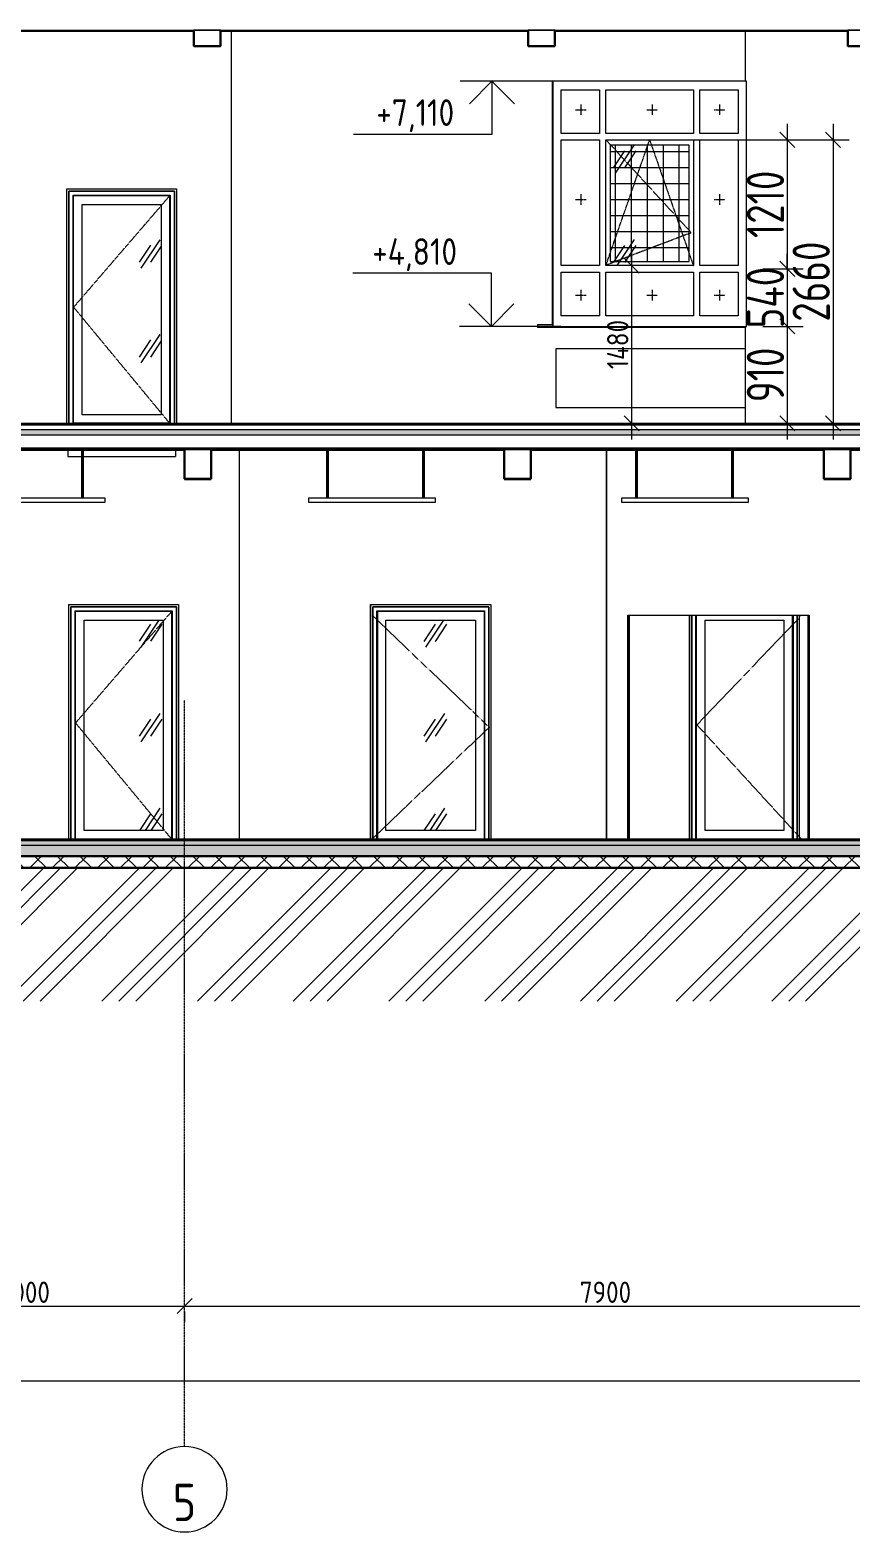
# Model space of a CAD drawing. Header units: millimetres. Extents: x -3929 to 624051, y 52832 to 514950.
# Drawn here: x 565548 to 573252, y 106248 to 120336 of the extents above; entities that cross this region are included whole.
import ezdxf

# ---------------------------------------------------------------- set-up
doc = ezdxf.new("R2010")
doc.units = ezdxf.units.MM
for name, pattern in [('ADSK_Линия сетки', [25, 20, -2.5, 0, -2.5]), ('ADSK_Штриховая_ш2 п1_5', [4.5, 3, -1.5]), ('ADSK_Штриховая_ш3 п1_5', [4.5, 3, -1.5])]:
    doc.linetypes.add(name, pattern=pattern)
for name, color, linetype, lineweight in [('Аннотация', 7, 'Continuous', 18), ('Двери', 7, 'Continuous', 9), ('Каркас', 7, 'Continuous', 18), ('Окна', 7, 'Continuous', 9), ('Оси', 253, 'Continuous', 9), ('Отметки', 7, 'Continuous', 9), ('Перекрытие', 7, 'Continuous', 18), ('Потолки', 7, 'Continuous', 9), ('Размеры', 7, 'Continuous', 9), ('Стены внутренние', 7, 'Continuous', 18), ('Стены наружные', 7, 'Continuous', 18), ('Узлы', 7, 'Continuous', 18), ('ШТРИХОВКА', 252, 'Continuous', 15)]:
    doc.layers.add(name, color=color, linetype=linetype, lineweight=lineweight)
doc.layers.add('Линии', color=7, linetype='Continuous', lineweight=9, true_color=0x00a600)
doc.styles.add('GOST Common', font='GOST_Common.ttf', dxfattribs={"width": 0.9, "height": 350})
doc.styles.add('GOST Common_1', font='GOST_Common.ttf', dxfattribs={"width": 0.9, "height": 250})
doc.styles.add('GOST Common_3', font='GOST_Common.ttf', dxfattribs={"width": 0.8, "height": 350})
doc.styles.add('GOST Common_4', font='GOST_Common.ttf', dxfattribs={"width": 0.9, "height": 200})
doc.dimstyles.new('ADSK_Основной_2_5_мм_округление_до_1', dxfattribs={"dimscale": 304.8, "dimtxt": 251.428749, "dimasz": 0.463911, "dimexe": 0.492126, "dimexo": 0.492126, "dimgap": 0.098425, "dimtad": 1, "dimdec": 0, "dimdsep": 46, "dimtxsty": 'GOST Common_3', "dimblk1": 'OBLIQUE', "dimblk2": 'OBLIQUE', "dimsah": 1, "dimcen": 0.09, "dimdle": 0.492126, "dimazin": 2, "dimtfac": 1, "dimtdec": 4, "dimtix": 1, "dimtmove": 0, "dimatfit": 3, "dimfxl": 1, "dimtvp": 1, "dimtolj": 1, "dimtzin": 0, "dimlwd": 20, "dimlwe": 20, "dimarcsym": 2})
doc.dimstyles.new('ADSK_Основной_2_мм_1', dxfattribs={"dimscale": 304.8, "dimtxt": 201.142999, "dimasz": 0.463911, "dimexe": 0.492126, "dimexo": 0.492126, "dimgap": 0.098425, "dimtad": 1, "dimrnd": 0.01, "dimdsep": 46, "dimtxsty": 'GOST Common_4', "dimblk1": 'OBLIQUE', "dimblk2": 'OBLIQUE', "dimsah": 1, "dimcen": 0.09, "dimdle": 0.492126, "dimazin": 2, "dimtfac": 1, "dimtdec": 4, "dimtix": 1, "dimtmove": 1, "dimatfit": 3, "dimfxl": 1, "dimtvp": 1, "dimtolj": 1, "dimtzin": 0, "dimlwd": 20, "dimlwe": 20, "dimarcsym": 2})
pattern_1 = [(236.31, (24475.97, 9022.3), (-888.998, -1778.001), [320.533, -2884.8]), (236.31, (24493.75, 8968.96), (-888.998, -1778.001), [192.32, -3013.015]), (236.31, (24387.07, 8968.96), (-888.998, -1778.001), [192.32, -3013.015])]
pattern_2 = [(236.31, (24482.36, 9022.3), (-888.9976, -1778), [320.533, -2884.8]), (236.31, (24500.14, 8968.96), (-888.9976, -1778), [192.32, -3013.01]), (236.31, (24393.46, 8968.96), (-888.9976, -1778), [192.32, -3013.01])]
pattern_3 = [(0, (580790.93, 121145.93), (406.4, 101.6), [33.528, -271.272, 33.528, -271.272, -1625.6]), (0, (580790.93, 121145.93), (406.4, 101.6), [-609.6, 33.528, -576.072, 33.528, -271.272, -711.2]), (0, (580790.93, 121145.93), (406.4, 101.6), [-1524, 33.528, -169.672, 33.528, -474.472]), (120, (580943.33, 121196.73), (-291.18818, 301.15272), [33.528, -271.272, 33.528, -271.272, -1625.6]), (120, (580943.33, 121196.73), (-291.18818, 301.15272), [-609.6, 33.528, -576.072, 33.528, -271.272, -711.2]), (120, (580943.33, 121196.73), (-291.18818, 301.15272), [-1524, 33.528, -169.672, 33.528, -474.472]), (240, (580994.13, 121399.93), (-115.21182, -402.75272), [33.528, -271.272, 33.528, -271.272, -1625.6]), (240, (580994.13, 121399.93), (-115.21182, -402.75272), [-609.6, 33.528, -576.072, 33.528, -271.272, -711.2]), (240, (580994.13, 121399.93), (-115.21182, -402.75272), [-1524, 33.528, -169.672, 33.528, -474.472])]

# ---------------------------------------------------------------- blocks, each defined once
blk = doc.blocks.new('АС_Дверь_Однопольная_Алюминиевая - 1130х2200 алюм ост с мат_плёнкой Д21л-6195236-Разрез 1-1')
at = {"layer": 'Двери'}
h = blk.add_hatch(dxfattribs=at)
h.set_pattern_fill('FP_28', color=256, style=0, pattern_type=2)
h.set_pattern_definition([(236.31, (24480.3, 9022.3), (-888.9976, -1778), [320.533, -2884.8]), (236.31, (24498.07, 8968.96), (-888.9976, -1778), [192.32, -3013.013]), (236.31, (24391.4, 8968.96), (-888.9976, -1778), [192.32, -3013.013])])
h.paths.add_polyline_path([(12506, 82), (12880, 82), (12880, 2055), (12040, 2055), (12040, 82), (12376, 82)])
for p, q in [((13005, 2180), (11915, 2180)), ((11915, 2180), (11915, 0)), ((11915, 0), (11915, 2180)), ((11915, 2180), (13005, 2180)), ((11954, 2141), (12966, 2141)), ((11954, 0), (11954, 2141)), ((12961, 2136), (11959, 2136)), ((11959, 2136), (11959, 1)), ((12961, 2136), (12961, 1)), ((12966, 2141), (12966, 0)), ((13005, 0), (13005, 2180)), ((13005, 2180), (13005, 0)), ((12040, 2055), (12880, 2055)), ((12040, 82), (12040, 2055)), ((12880, 2055), (12880, 82)), ((12961, 1), (11959, 1)), ((12880, 82), (12040, 82))]:
    blk.add_line(p, q, dxfattribs=at)
blk = doc.blocks.new('АС_Дверь_Однопольная_Алюминиевая - 1030х2200 алюм ост с мат_плёнкой Д19п-3910642-Разрез 1-1')
at = {"layer": 'Двери'}
h = blk.add_hatch(dxfattribs=at)
h.set_pattern_fill('FP_26', color=256, style=0, pattern_type=2)
h.set_pattern_definition(pattern_1)
h.paths.add_polyline_path([(9208, 82), (9948, 82), (9948, 2055), (9208, 2055), (9208, 90)])
for p, q in [((10073, 2180), (9083, 2180)), ((9083, 2180), (9083, 0)), ((9083, 0), (9083, 2180)), ((9083, 2180), (10073, 2180)), ((9122, 0), (9122, 2141)), ((9122, 2141), (10034, 2141)), ((10029, 2136), (9127, 2136)), ((9127, 1), (9127, 2136)), ((10029, 1), (10029, 2136)), ((10034, 2141), (10034, 0)), ((10073, 0), (10073, 2180)), ((10073, 2180), (10073, 0)), ((9208, 82), (9208, 2055)), ((9208, 2055), (9948, 2055)), ((9948, 2055), (9948, 82)), ((10029, 1), (9127, 1)), ((9948, 82), (9208, 82))]:
    blk.add_line(p, q, dxfattribs=at)
at = {"layer": 'Двери', "linetype": 'ADSK_Штриховая_ш2 п1_5'}
for p, q in [((9127, 1090), (10029, 2136)), ((10029, 1), (9127, 1090))]:
    blk.add_line(p, q, dxfattribs=at)
blk = doc.blocks.new('АС_Дверь_Однопольная_Алюминиевая - 1030х2200 алюм ост с мат_плёнкой Д19п-3646857-Разрез 1-1')
at = {"layer": 'Двери'}
h = blk.add_hatch(dxfattribs=at)
h.set_pattern_fill('FP_26', color=256, style=0, pattern_type=2)
h.set_pattern_definition(pattern_1)
h.paths.add_polyline_path([(9638, 3982), (9930, 3982), (9930, 5955), (9190, 5955), (9190, 3982)])
for p, q in [((10055, 6080), (9065, 6080)), ((9065, 6080), (9065, 3900)), ((9065, 3900), (9065, 6080)), ((9065, 6080), (10055, 6080)), ((10055, 3900), (10055, 6080)), ((10055, 6080), (10055, 3900)), ((9104, 3900), (9104, 6041)), ((9104, 6041), (10016, 6041)), ((10011, 6036), (9109, 6036)), ((9109, 3901), (9109, 6036)), ((9190, 3982), (9190, 5955)), ((9190, 5955), (9930, 5955)), ((9930, 5955), (9930, 3982)), ((10011, 3901), (10011, 6036)), ((10016, 6041), (10016, 3900)), ((9930, 3982), (9190, 3982)), ((10011, 3901), (9109, 3901))]:
    blk.add_line(p, q, dxfattribs=at)
at = {"layer": 'Двери', "linetype": 'ADSK_Штриховая_ш2 п1_5'}
for p, q in [((9109, 4990), (10011, 6036)), ((10011, 3901), (9109, 4990))]:
    blk.add_line(p, q, dxfattribs=at)
blk = doc.blocks.new('окно трехпол с фрамугой - 1800 и 1820х2300_h___нов_ ок15-2116660-Разрез 1-1')
at = {"layer": 'Окна'}
h = blk.add_hatch(dxfattribs=at)
h.set_pattern_fill('FP_34', color=256, style=0, pattern_type=2)
h.set_pattern_definition(pattern_2)
h.paths.add_polyline_path([(13694, 5380), (14044, 5380), (14044, 6560), (13685, 6560), (13685, 5380)])
h.paths.add_polyline_path([(14044, 6620), (14044, 7030), (13685, 7030), (13685, 6620), (13810, 6620)])
at = {"layer": 'Окна', "true_color": 0x383e42}
h = blk.add_hatch(color=250, dxfattribs=at)
h.paths.add_polyline_path([(15344, 4910), (15345, 4910), (15344, 4910)])
h.paths.add_polyline_path([(14924, 4910), (14925, 4910), (14924, 5056)])
h.paths.add_polyline_path([(15344, 6620), (15345, 6620), (15344, 6966)])
h.paths.add_polyline_path([(14044, 6620), (14045, 6620), (14044, 6966)])
at = {"layer": 'Окна'}
h = blk.add_hatch(dxfattribs=at)
h.set_pattern_fill('FP_34', color=256, style=0, pattern_type=2)
h.set_pattern_definition(pattern_2)
h.paths.add_polyline_path([(14145, 5380), (14924, 5380), (14924, 6560), (14105, 6560), (14105, 5380)])
h.paths.add_polyline_path([(14924, 6620), (14924, 7030), (14105, 7030), (14105, 6620), (14332, 6620)])
at = {"layer": 'Окна', "true_color": 0x383e42}
h = blk.add_hatch(color=250, dxfattribs=at)
h.paths.add_polyline_path([(13685, 4910), (13685, 4910), (13685, 4929)])
h.paths.add_polyline_path([(13685, 5380), (13685, 5380), (13685, 5438)])
h = blk.add_hatch(color=250, dxfattribs=at)
h.paths.add_polyline_path([(14985, 4910), (14985, 4910), (14985, 4915)])
h.paths.add_polyline_path([(14985, 5380), (14985, 5380), (14985, 5438)])
at = {"layer": 'Окна'}
h = blk.add_hatch(dxfattribs=at)
h.set_pattern_fill('FP_34', color=256, style=0, pattern_type=2)
h.set_pattern_definition(pattern_2)
h.paths.add_polyline_path([(13706, 4910), (14044, 4910), (14044, 5320), (13685, 5320), (13685, 4910)])
h = blk.add_hatch(dxfattribs=at)
h.set_pattern_fill('FP_34', color=256, style=0, pattern_type=2)
h.set_pattern_definition(pattern_2)
h.paths.add_polyline_path([(14105, 4910), (14924, 4910), (14924, 5320), (14105, 5320), (14105, 5012)])
blk = doc.blocks.new('АС_Дверь_Однопольная_Алюминиевая - 1000х2200 алюм ост Д27пр EIW30-6941240-Разрез 1-1')
at = {"layer": 'Двери'}
for p, q in [((14889, 2100), (14889, 0)), ((14909, 2100), (14909, 0)), ((14909, 0), (14909, 2100)), ((14948, 0), (14948, 2100)), ((14948, 0), (14948, 2100)), ((14953, 1), (14953, 2100)), ((15034, 82), (15034, 2055)), ((15034, 82), (15034, 2055)), ((15034, 2055), (15774, 2055)), ((15774, 2055), (15774, 82)), ((15855, 1), (15855, 2100)), ((15855, 2100), (15855, 1)), ((15860, 2100), (15860, 0)), ((15899, 0), (15899, 2100)), ((15899, 2100), (15899, 0)), ((15855, 1), (14953, 1)), ((15774, 82), (15034, 82)), ((15855, 1), (15855, 1))]:
    blk.add_line(p, q, dxfattribs=at)
blk = doc.blocks.new('Ось сетки - Круг_Ø8 мм-8258-Разрез 1-1')
at = {"layer": 'Оси', "lineweight": 20}
for start, end in [(360, 180), (180, 360)]:
    blk.add_arc((0, -6098), 400, start, end, dxfattribs=at)
blk = doc.blocks.new('Высотные отметки - Стрелка вверх-12093-Разрез 1-1')
at = {"layer": 'Аннотация', "lineweight": 5}
for p, q in [((-8716, 340), (-10016, 340)), ((-8716, -160), (-8716, 340)), ((-8716, -160), (-8929, 52)), ((-8716, -160), (-8504, 52)), ((-8416, -160), (-9016, -160))]:
    blk.add_line(p, q, dxfattribs=at)
blk = doc.blocks.new('Высотные отметки - Стрелка вниз-12094-Разрез 1-1')
at = {"layer": 'Аннотация', "lineweight": 5}
for p, q in [((-1156, 15420), (-1756, 15420)), ((-1456, 15420), (-1668, 15208)), ((-1456, 15420), (-1456, 14920)), ((-1456, 15420), (-1244, 15208)), ((-1456, 14920), (-2756, 14920))]:
    blk.add_line(p, q, dxfattribs=at)
blk = doc.blocks.new('_Oblique')
at = {"color": 0, "linetype": 'ByBlock', "lineweight": -2}
blk.add_line((-0.5, -0.5), (0.5, 0.5), dxfattribs=at)
blk = doc.blocks.new('*D2831')
at = {"layer": 'Defpoints', "color": 0, "transparency": 16777216}
for p in [(563998, 108466), (566998, 108466), (566998, 108366)]:
    blk.add_point(p, dxfattribs=at)
at = {"layer": 'Размеры', "color": 0, "lineweight": 5, "transparency": 16777216}
for p, q in [((563848, 108366), (567148, 108366)), ((563998, 108316), (563998, 108216)), ((566998, 108316), (566998, 108216))]:
    blk.add_line(p, q, dxfattribs=at)
at = {"layer": 'Размеры', "color": 0, "lineweight": 5, "transparency": 16777216, "xscale": 141.4, "yscale": 141.4, "zscale": 141.4, "rotation": 180}
blk.add_blockref('_Oblique', (563998, 108366), dxfattribs=at)
at = {"layer": 'Размеры', "color": 0, "lineweight": 5, "transparency": 16777216, "xscale": 141.4, "yscale": 141.4, "zscale": 141.4}
blk.add_blockref('_Oblique', (566998, 108366), dxfattribs=at)
at = {"layer": 'Размеры', "color": 0, "lineweight": 5, "transparency": 16777216, "insert": (565498, 108496), "char_height": 200, "width": 605.47, "attachment_point": 5, "style": 'GOST Common_4'}
blk.add_mtext('\\A1;3000', dxfattribs=at)
blk = doc.blocks.new('*D2832')
at = {"layer": 'Defpoints', "color": 0, "transparency": 16777216}
for p in [(566998, 108466), (574898, 108466), (574898, 108366)]:
    blk.add_point(p, dxfattribs=at)
at = {"layer": 'Размеры', "color": 0, "lineweight": 5, "transparency": 16777216}
for p, q in [((566848, 108366), (575048, 108366)), ((566998, 108316), (566998, 108216)), ((574898, 108316), (574898, 108216))]:
    blk.add_line(p, q, dxfattribs=at)
at = {"layer": 'Размеры', "color": 0, "lineweight": 5, "transparency": 16777216, "xscale": 141.4, "yscale": 141.4, "zscale": 141.4, "rotation": 180}
blk.add_blockref('_Oblique', (566998, 108366), dxfattribs=at)
at = {"layer": 'Размеры', "color": 0, "lineweight": 5, "transparency": 16777216, "xscale": 141.4, "yscale": 141.4, "zscale": 141.4}
blk.add_blockref('_Oblique', (574898, 108366), dxfattribs=at)
at = {"layer": 'Размеры', "color": 0, "lineweight": 5, "transparency": 16777216, "insert": (570948, 108496), "char_height": 200, "width": 605.47, "attachment_point": 5, "style": 'GOST Common_4'}
blk.add_mtext('\\A1;7900', dxfattribs=at)
blk = doc.blocks.new('*D2839')
at = {"layer": 'Defpoints', "color": 0, "transparency": 16777216}
for p in [(550348, 107766), (612198, 107766), (612198, 107666)]:
    blk.add_point(p, dxfattribs=at)
at = {"layer": 'Размеры', "color": 0, "lineweight": 5, "transparency": 16777216}
for p, q in [((550198, 107666), (612348, 107666)), ((550348, 107616), (550348, 107516)), ((612198, 107616), (612198, 107516))]:
    blk.add_line(p, q, dxfattribs=at)
at = {"layer": 'Размеры', "color": 0, "lineweight": 5, "transparency": 16777216, "xscale": 141.4, "yscale": 141.4, "zscale": 141.4, "rotation": 180}
blk.add_blockref('_Oblique', (550348, 107666), dxfattribs=at)
at = {"layer": 'Размеры', "color": 0, "lineweight": 5, "transparency": 16777216, "xscale": 141.4, "yscale": 141.4, "zscale": 141.4}
blk.add_blockref('_Oblique', (612198, 107666), dxfattribs=at)
at = {"layer": 'Размеры', "color": 0, "lineweight": 5, "transparency": 16777216, "insert": (581273, 107796), "char_height": 200, "width": 711.84, "attachment_point": 5, "style": 'GOST Common_4'}
blk.add_mtext('\\A1;61850', dxfattribs=at)
blk = doc.blocks.new('*D2854')
at = {"layer": 'Defpoints', "color": 0, "transparency": 16777216}
for p in [(570894, 119306), (572274, 118096), (572654, 118096)]:
    blk.add_point(p, dxfattribs=at)
at = {"layer": 'Размеры', "color": 0, "lineweight": 5, "transparency": 16777216}
for p, q in [((572654, 119456), (572654, 117946)), ((571044, 119306), (572804, 119306)), ((572424, 118096), (572804, 118096))]:
    blk.add_line(p, q, dxfattribs=at)
at = {"layer": 'Размеры', "color": 0, "lineweight": 5, "transparency": 16777216, "xscale": 141.4, "yscale": 141.4, "zscale": 141.4}
for p, rotation in [((572654, 119306), 90), ((572654, 118096), 270)]:
    blk.add_blockref('_Oblique', p, dxfattribs=dict(at, rotation=rotation))
at = {"layer": 'Размеры', "color": 0, "lineweight": 5, "transparency": 16777216, "insert": (572449, 118701), "char_height": 350, "width": 644.34, "attachment_point": 5, "rotation": 90, "style": 'GOST Common_3'}
blk.add_mtext('\\A1;1210', dxfattribs=at)
blk = doc.blocks.new('*D2855')
at = {"layer": 'Defpoints', "color": 0, "transparency": 16777216}
for p in [(572274, 118096), (572274, 117556), (572654, 117556)]:
    blk.add_point(p, dxfattribs=at)
at = {"layer": 'Размеры', "color": 0, "lineweight": 5, "transparency": 16777216}
for p, q in [((572654, 118096), (572654, 118237)), ((572424, 118096), (572804, 118096)), ((572654, 118096), (572654, 117556)), ((572424, 117556), (572804, 117556)), ((572654, 117556), (572654, 117415))]:
    blk.add_line(p, q, dxfattribs=at)
at = {"layer": 'Размеры', "color": 0, "lineweight": 5, "transparency": 16777216, "xscale": 141.4, "yscale": 141.4, "zscale": 141.4}
for p, rotation in [((572654, 118096), 270), ((572654, 117556), 90)]:
    blk.add_blockref('_Oblique', p, dxfattribs=dict(at, rotation=rotation))
at = {"layer": 'Размеры', "color": 0, "lineweight": 5, "transparency": 16777216, "insert": (572449, 117826), "char_height": 350, "width": 593.2, "attachment_point": 5, "rotation": 90, "style": 'GOST Common_3'}
blk.add_mtext('\\A1;540', dxfattribs=at)
blk = doc.blocks.new('*D2856')
at = {"layer": 'Defpoints', "color": 0, "transparency": 16777216}
for p in [(572274, 117556), (572654, 116646), (572754, 116646)]:
    blk.add_point(p, dxfattribs=at)
at = {"layer": 'Размеры', "color": 0, "lineweight": 5, "transparency": 16777216}
for p, q in [((572654, 117706), (572654, 116496)), ((572424, 117556), (572804, 117556)), ((572604, 116646), (572504, 116646))]:
    blk.add_line(p, q, dxfattribs=at)
at = {"layer": 'Размеры', "color": 0, "lineweight": 5, "transparency": 16777216, "xscale": 141.4, "yscale": 141.4, "zscale": 141.4}
for p, rotation in [((572654, 117556), 90), ((572654, 116646), 270)]:
    blk.add_blockref('_Oblique', p, dxfattribs=dict(at, rotation=rotation))
at = {"layer": 'Размеры', "color": 0, "lineweight": 5, "transparency": 16777216, "insert": (572449, 117101), "char_height": 350, "width": 511.38, "attachment_point": 5, "rotation": 90, "style": 'GOST Common_3'}
blk.add_mtext('\\A1;910', dxfattribs=at)
blk = doc.blocks.new('*D2857')
at = {"layer": 'Defpoints', "color": 0, "transparency": 16777216}
for p in [(572194, 119306), (573084, 116646), (573184, 116646)]:
    blk.add_point(p, dxfattribs=at)
at = {"layer": 'Размеры', "color": 0, "lineweight": 5, "transparency": 16777216}
for p, q in [((573084, 119456), (573084, 116496)), ((572344, 119306), (573234, 119306)), ((573034, 116646), (572934, 116646))]:
    blk.add_line(p, q, dxfattribs=at)
at = {"layer": 'Размеры', "color": 0, "lineweight": 5, "transparency": 16777216, "xscale": 141.4, "yscale": 141.4, "zscale": 141.4}
for p, rotation in [((573084, 119306), 90), ((573084, 116646), 270)]:
    blk.add_blockref('_Oblique', p, dxfattribs=dict(at, rotation=rotation))
at = {"layer": 'Размеры', "color": 0, "lineweight": 5, "transparency": 16777216, "insert": (572879, 117976), "char_height": 350, "width": 756.84, "attachment_point": 5, "rotation": 90, "style": 'GOST Common_3'}
blk.add_mtext('\\A1;2660', dxfattribs=at)
blk = doc.blocks.new('*D2862')
at = {"layer": 'Defpoints', "color": 0, "transparency": 16777216}
for p in [(571293, 118126), (571193, 116646), (571293, 116646)]:
    blk.add_point(p, dxfattribs=at)
at = {"layer": 'Размеры', "color": 0, "lineweight": 5, "transparency": 16777216}
for p, q in [((571193, 118276), (571193, 116496)), ((571143, 118126), (571043, 118126)), ((571143, 116646), (571043, 116646))]:
    blk.add_line(p, q, dxfattribs=at)
at = {"layer": 'Размеры', "color": 0, "lineweight": 5, "transparency": 16777216, "xscale": 141.4, "yscale": 141.4, "zscale": 141.4}
for p, rotation in [((571193, 118126), 90), ((571193, 116646), 270)]:
    blk.add_blockref('_Oblique', p, dxfattribs=dict(at, rotation=rotation))
at = {"layer": 'Размеры', "color": 0, "lineweight": 5, "transparency": 16777216, "insert": (571063, 117386), "char_height": 200, "width": 580.93, "attachment_point": 5, "rotation": 90, "style": 'GOST Common_4'}
blk.add_mtext('\\A1;1480', dxfattribs=at)

msp = doc.modelspace()

# ---------------------------------------------------------------- hatches: boundary and pattern name
at = {"layer": 'Узлы', "lineweight": 5, "true_color": 0x494949}
h = msp.add_hatch(dxfattribs=at)
h.set_pattern_fill('FP_44', color=251, style=0, pattern_type=2)
h.set_pattern_definition([(0, (580790.93, 121145.93), (0, 150), []), (90, (580790.93, 121145.93), (-150, 9e-15), [])])
h.paths.add_polyline_path([(571180.056, 118165.933), (571732.9, 118165.933), (571732.9, 119255.933), (570992.9, 119255.933), (570992.9, 118165.933)])
at = {"layer": 'Узлы', "lineweight": 5}
h = msp.add_hatch(dxfattribs=at)
h.set_pattern_fill('FP_27', color=256, style=0, pattern_type=2)
h.set_pattern_definition([(45, (580790.93, 121145.93), (-106.066, 106.066), []), (135, (580790.93, 121145.93), (-106.066, -106.066), [])])
h.paths.add_polyline_path([(580828.401, 112475.933), (605528.818, 112475.933), (605528.818, 112587.935), (550708.754, 112587.935), (550708.754, 112475.933), (580567.635, 112475.933)])
h = msp.add_hatch(dxfattribs=at)
h.set_pattern_fill('FP_45', color=252, style=0, pattern_type=2)
h.set_pattern_definition([(45, (580790.93, 121145.93), (-449.013, 449.013), []), (45, (580949.7, 121145.93), (0, 898.026), []), (45, (580632.2, 121145.93), (0, 898.026), [])])
h.paths.add_polyline_path([(601561.152, 109017.489), (605414.902, 109017.489), (605414.902, 109237.47), (605530.676, 109237.47), (605530.676, 112535.933), (605528.818, 112535.913), (605528.818, 112475.933), (550708.754, 112475.933), (550708.754, 112535.933), (550700.492, 112535.933), (550700.492, 112014.22), (550750.492, 112014.22), (550750.492, 111483.731), (549793.123, 111483.731), (549793.123, 112014.22), (549908.896, 112014.22), (549908.896, 112475.471), (548233.206, 112475.471), (548233.206, 111226.174), (601561.152, 111226.174), (601561.152, 109113.133)])
h.paths.add_polyline_path([(608730.374, 109017.489), (611747.305, 109017.489), (611747.305, 109237.47), (611863.079, 109237.47), (611863.079, 109345.933), (606070.676, 109345.933), (606070.676, 109237.47), (606160.975, 109237.47), (606160.975, 109017.489), (608688.727, 109017.489)])
h.paths.add_polyline_path([(613945.696, 109017.489), (614308.896, 109017.489), (614308.896, 111595.624), (613648.896, 111595.624), (613648.896, 110145.933), (612363.896, 110145.933), (612363.896, 109237.47), (612493.378, 109237.47), (612493.378, 109017.489), (612902.631, 109017.489)])
at = {"layer": 'ШТРИХОВКА'}
h = msp.add_hatch(dxfattribs=at)
h.set_pattern_fill('FP_29', color=252, style=0, pattern_type=2)
h.set_pattern_definition(pattern_3)
h.paths.add_polyline_path([(580567.635, 116630.933), (581055.926, 116630.933), (581055.926, 116640.933), (564238.275, 116640.933), (564238.275, 116630.933), (579524.571, 116630.933)])
h = msp.add_hatch(dxfattribs=at)
h.set_pattern_fill('FP_38', color=252, style=0, pattern_type=2)
h.set_pattern_definition([(228.013, (581522.45, 122161.93), (-8127.9666, -9144.02968), [136.69, -13532.193]), (184.97, (581431.013, 122060.333), (12191.99547, 1016.05502), [234.562, -23221.62]), (132.51, (581197.333, 122040.01), (10159.9124, -11176.07977), [165.393, -16373.89]), (267.274, (580801.093, 121786.013), (1015.88953, 20320.00577), [213.602, -21146.575]), (292.834, (580790.933, 121572.653), (-5080.07417, 12191.97012), [209.453, -20735.923]), (357.274, (580872.213, 121379.613), (-20320.00577, 1015.88953), [213.602, -21146.575]), (37.694, (581085.573, 121369.453), (-13208.042725, -10159.94461), [282.477, -27965.247]), (72.255, (581309.093, 121542.173), (7112.12749, 22351.9589), [266.688, -26402.102]), (121.43, (581390.373, 121796.173), (-8128.10005, 13207.93827), [214.325, -21218.218]), (175.236, (581278.61, 121979.05), (11175.99406, -1016.0697), [244.685, -11989.575]), (222.397, (581034.773, 121999.373), (-12192.085586, -11175.907293), [316.43, -31326.71]), (138.814, (581806.93, 121775.85), (-7111.9922, 6096.00977), [108.002, -10692.226]), (171.469, (581725.653, 121846.973), (13207.99153, -2032.05404), [205.473, -20341.855]), (225, (581522.45, 121877.45), (1e-13, -1016), [143.684, -1293.157]), (203.199, (581451.33, 121999.37), (5079.9856, 2032.0367), [77.377, -7660.25]), (291.801, (581380.21, 121968.9), (-1015.9787, 3048.0072), [109.426, -5361.9]), (30.964, (581420.85, 121867.3), (3047.9913, 2032.0134), [177.73, -5746.52]), (161.565, (581573.25, 121958.73), (2031.999, -1016.0024), [128.515, -3084.36]), (16.39, (580790.933, 121968.89), (10159.97517, 3048.0812), [180.035, -17823.53]), (70.346, (580963.65, 122019.69), (-4064.0339, -11175.98797), [151.04, -14952.887]), (293.199, (581573.25, 122161.93), (-2032.0367, 5079.9856), [154.752, -7582.873]), (343.61, (581634.213, 122019.69), (-10159.97517, 3048.0812), [180.035, -17823.53]), (339.444, (580790.93, 121338.97), (-5080.0015, 2031.99615), [173.614, -8507.094]), (294.775, (580953.49, 121278.01), (-5079.9732, 11176.0126), [145.47, -14401.437]), (66.801, (581583.41, 121145.93), (2032.0367, 5079.9856), [154.75, -7582.873]), (17.354, (581644.373, 121288.17), (-13208.00149, -4063.99474), [170.313, -16860.95]), (69.444, (581085.57, 121145.93), (-2031.99615, -5080.0015), [86.807, -8593.9]), (101.31, (581522.45, 121145.93), (-1016.0048, 4063.999), [51.806, -5128.797]), (165.964, (581512.3, 121196.73), (3048.0036, -1015.9877), [209.453, -3979.62]), (186.009, (581309.093, 121247.53), (10159.99987, 1015.9998), [194.107, -19216.546]), (303.69, (581420.85, 121775.85), (-1015.9976, 2032.0017), [146.53, -3516.71]), (353.157, (581502.133, 121653.933), (17271.99206, -2032.068835), [255.823, -25326.404]), (60.945, (581756.13, 121623.45), (-4064.04974, -7111.97225), [104.603, -10355.757]), (90, (581806.9, 121714.9), (-1016, 1016), [60.96, -955.04]), (120.256, (581288.77, 121278.01), (4063.94492, -7112.03103), [141.147, -13973.576]), (48.013, (581217.65, 121399.93), (8127.9666, 9144.02968), [273.377, -13395.505]), (0, (581400.5, 121603.1), (1016, 1016), [264.16, -751.84]), (325.305, (581664.69, 121603.13), (-10160.01873, 7111.97318), [160.644, -15903.726]), (254.055, (581796.77, 121511.69), (-1015.9713, -4064.0072), [147.93, -7248.66]), (207.646, (581756.133, 121369.453), (-19303.99578, -10160.00796), [240.858, -23844.986]), (175.426, (581542.773, 121257.693), (-13207.99929, 1016.01778), [254.812, -25226.34])])
h.paths.add_polyline_path([(580567.635, 116535.933), (581055.926, 116535.933), (581055.926, 116585.933), (564238.275, 116585.933), (564238.275, 116535.933), (579524.571, 116535.933)])
h = msp.add_hatch(dxfattribs=at)
h.set_pattern_fill('FP_29', color=252, style=0, pattern_type=2)
h.set_pattern_definition(pattern_3)
h.paths.add_polyline_path([(605536.597, 112685.933), (605577.367, 112685.933), (605577.367, 112730.933), (556957.237, 112730.933), (556957.237, 112685.933), (605470.798, 112685.933)])
h = msp.add_hatch(dxfattribs=at)
h.set_pattern_fill('FP_29', color=252, style=0, pattern_type=2)
h.set_pattern_definition(pattern_3)
h.paths.add_polyline_path([(550700.492, 112535.933), (550708.754, 112535.933), (550708.754, 112587.935), (605528.818, 112587.935), (605528.818, 112535.933), (605597.367, 112536.65), (605597.367, 112685.933), (550700.492, 112685.933), (550700.492, 112644.64)])

# ---------------------------------------------------------------- linework, layer by layer
at = {"layer": 'Каркас', "lineweight": 30}
for p, q in [((567086.599, 120335.933), (567086.599, 120185.933)), ((567336.599, 120185.933), (567336.599, 120335.933)), ((570221.608, 120335.933), (570221.608, 120185.933)), ((570471.608, 120185.933), (570471.608, 120335.933)), ((573221.608, 120335.933), (573221.608, 120185.933)), ((567086.599, 120185.933), (567336.599, 120185.933)), ((570221.608, 120185.933), (570471.608, 120185.933)), ((573221.608, 120185.933), (573471.608, 120185.933)), ((567247.851, 116405.933), (566997.851, 116405.933)), ((566997.851, 116405.933), (566997.851, 116125.933)), ((567247.851, 116125.933), (567247.851, 116405.933)), ((570247.851, 116405.933), (569997.851, 116405.933)), ((569997.851, 116405.933), (569997.851, 116125.933)), ((570247.851, 116125.933), (570247.851, 116405.933)), ((573247.851, 116405.933), (572997.851, 116405.933)), ((572997.851, 116405.933), (572997.851, 116125.933)), ((573247.851, 116125.933), (573247.851, 116405.933)), ((566997.851, 116125.933), (567247.851, 116125.933)), ((569997.851, 116125.933), (570247.851, 116125.933)), ((572997.851, 116125.933), (573247.851, 116125.933))]:
    msp.add_line(p, q, dxfattribs=at)
at = {"layer": 'Каркас'}
for p, q in [((567336.599, 120335.933), (567086.599, 120335.933)), ((570471.608, 120335.933), (570221.608, 120335.933)), ((573471.608, 120335.933), (573221.608, 120335.933))]:
    msp.add_line(p, q, dxfattribs=at)
at = {"layer": 'Линии', "color": 7}
for p, q in [((572272.9, 119855.933), (570452.9, 119855.933)), ((570452.9, 119855.933), (570452.9, 117555.933)), ((570532.9, 119365.933), (570532.9, 119775.933)), ((570532.9, 119775.933), (570892.9, 119775.933)), ((570892.9, 119775.933), (570892.9, 119365.933)), ((570952.9, 119365.933), (570952.9, 119775.933)), ((570952.9, 119775.933), (571772.9, 119775.933)), ((571772.9, 119775.933), (571772.9, 119365.933)), ((571832.9, 119365.933), (571832.9, 119775.933)), ((571832.9, 119775.933), (572192.9, 119775.933)), ((572192.9, 119775.933), (572192.9, 119365.933)), ((572272.9, 117555.933), (572272.9, 119855.933)), ((570892.9, 119365.933), (570532.9, 119365.933)), ((571772.9, 119365.933), (570952.9, 119365.933)), ((572192.9, 119365.933), (571832.9, 119365.933)), ((570532.9, 119305.933), (570892.9, 119305.933)), ((570532.9, 118125.933), (570532.9, 119305.933)), ((570892.9, 119305.933), (570892.9, 118125.933)), ((570952.9, 119305.933), (571772.9, 119305.933)), ((570952.9, 118125.933), (570952.9, 119305.933)), ((571732.9, 119255.933), (570992.9, 119255.933)), ((570992.9, 119255.933), (570992.9, 118165.933)), ((571732.9, 118165.933), (571732.9, 119255.933)), ((571772.9, 119305.933), (571772.9, 118125.933)), ((571832.9, 119305.933), (572192.9, 119305.933)), ((571832.9, 118125.933), (571832.9, 119305.933)), ((572192.9, 119305.933), (572192.9, 118125.933)), ((570892.9, 118125.933), (570532.9, 118125.933)), ((570532.9, 118065.933), (570892.9, 118065.933)), ((570532.9, 117655.933), (570532.9, 118065.933)), ((570892.9, 118065.933), (570892.9, 117655.933)), ((571772.9, 118125.933), (570952.9, 118125.933)), ((570952.9, 118065.933), (571772.9, 118065.933)), ((570952.9, 117655.933), (570952.9, 118065.933)), ((570992.9, 118165.933), (571732.9, 118165.933)), ((571772.9, 118065.933), (571772.9, 117655.933)), ((572192.9, 118125.933), (571832.9, 118125.933)), ((571832.9, 118065.933), (572192.9, 118065.933)), ((571832.9, 117655.933), (571832.9, 118065.933)), ((572192.9, 118065.933), (572192.9, 117655.933)), ((570892.9, 117655.933), (570532.9, 117655.933)), ((571772.9, 117655.933), (570952.9, 117655.933)), ((572192.9, 117655.933), (571832.9, 117655.933)), ((570452.9, 117555.933), (572272.9, 117555.933))]:
    msp.add_line(p, q, dxfattribs=at)
at = {"layer": 'Линии', "color": 7, "linetype": 'ADSK_Штриховая_ш3 п1_5', "lineweight": 5}
for p, q in [((570718.323, 119637.613), (570718.323, 119537.613)), ((571386.936, 119637.613), (571386.936, 119537.613)), ((572018.728, 119637.613), (572018.728, 119537.613)), ((570668.323, 119587.613), (570768.323, 119587.613)), ((571336.936, 119587.613), (571436.936, 119587.613)), ((571968.728, 119587.613), (572068.728, 119587.613)), ((570952.9, 119305.933), (571752.9, 118434.588)), ((570952.9, 118130.568), (571362.473, 119305.933)), ((571362.473, 119305.933), (571772.9, 118125.933)), ((570718.323, 118797.613), (570718.323, 118697.613)), ((572018.728, 118797.613), (572018.728, 118697.613)), ((570668.323, 118747.613), (570768.323, 118747.613)), ((571968.728, 118747.613), (572068.728, 118747.613)), ((571752.9, 118434.588), (570952.9, 118130.568)), ((570668.323, 117847.613), (570768.323, 117847.613)), ((570718.323, 117897.613), (570718.323, 117797.613)), ((571336.936, 117847.613), (571436.936, 117847.613)), ((571386.936, 117897.613), (571386.936, 117797.613)), ((571968.728, 117847.613), (572068.728, 117847.613)), ((572018.728, 117897.613), (572018.728, 117797.613))]:
    msp.add_line(p, q, dxfattribs=at)
at = {"layer": 'Линии', "color": 7, "lineweight": 40}
for p, q in [((566039.944, 115945.933), (566039.944, 116395.933)), ((568339.944, 115945.933), (568339.944, 116395.933)), ((569239.944, 115945.933), (569239.944, 116395.933)), ((571239.944, 115945.933), (571239.944, 116395.933)), ((572139.944, 115945.933), (572139.944, 116395.933))]:
    msp.add_line(p, q, dxfattribs=at)
at = {"layer": 'Линии', "color": 7, "linetype": 'ADSK_Штриховая_ш3 п1_5'}
for p, q in [((568759.427, 114845.933), (569858.046, 113795.933)), ((572788.629, 114845.933), (571806.119, 113817.929)), ((569858.046, 113795.933), (568755.922, 112745.933)), ((571806.119, 113817.929), (572787.62, 112745.933))]:
    msp.add_line(p, q, dxfattribs=at)
at = {"layer": 'Линии', "color": 7, "lineweight": 30}
for p, q in [((605528.818, 112587.935), (550708.754, 112587.935)), ((550708.754, 112475.933), (605528.818, 112475.933))]:
    msp.add_line(p, q, dxfattribs=at)
at = {"layer": 'Оси', "linetype": 'ADSK_Линия сетки'}
msp.add_line((566997.926, 107047.558), (566997.926, 114047.305), dxfattribs=at)
at = {"layer": 'Отметки', "lineweight": 5}
for p, q in [((571063.035, 119855.933), (569883.143, 119855.933)), ((570530.571, 117555.933), (569877.092, 117555.933))]:
    msp.add_line(p, q, dxfattribs=at)
at = {"layer": 'Перекрытие', "lineweight": 20}
for p, q in [((564543.195, 120335.933), (567086.599, 120335.933)), ((567336.599, 120335.933), (570221.608, 120335.933)), ((570471.608, 120335.933), (573221.608, 120335.933)), ((611938.475, 116643.383), (550571.7, 116643.383)), ((598574.681, 116535.933), (564238.275, 116535.933)), ((564238.275, 116415.933), (598574.681, 116415.933)), ((605577.367, 112736.933), (556957.237, 112736.933)), ((605597.367, 112685.933), (550700.492, 112685.933))]:
    msp.add_line(p, q, dxfattribs=at)
at = {"layer": 'Перекрытие'}
for p, q in [((567086.599, 120335.933), (567336.599, 120335.933)), ((570221.608, 120335.933), (570471.608, 120335.933)), ((573221.608, 120335.933), (573471.608, 120335.933)), ((570309.413, 117570.933), (570309.413, 117545.933)), ((570452.854, 117570.933), (570309.505, 117570.933)), ((572260.821, 117545.933), (570309.505, 117545.933)), ((611938.475, 116640.933), (550571.7, 116640.933)), ((611938.475, 116630.933), (550571.7, 116630.933)), ((611938.475, 116585.933), (550571.7, 116585.933)), ((581055.926, 116645.933), (556705.248, 116645.933)), ((565903.36, 116415.933), (565903.36, 116400.933)), ((565903.36, 116395.933), (565903.36, 116335.933)), ((566913.36, 116415.933), (566913.36, 116410.933)), ((566913.36, 116405.933), (566913.36, 116400.775)), ((566913.36, 116395.933), (566913.36, 116335.933)), ((565903.36, 116335.933), (566913.36, 116335.933)), ((605577.367, 112730.933), (556957.237, 112730.933)), ((605577.367, 112745.933), (556977.237, 112745.933))]:
    msp.add_line(p, q, dxfattribs=at)
at = {"layer": 'Потолки', "lineweight": 18}
for p, q in [((567086.599, 120330.933), (564543.195, 120330.933)), ((564543.195, 120325.933), (567086.599, 120325.933)), ((567086.599, 120325.933), (567086.599, 120330.933)), ((570221.608, 120330.933), (567336.599, 120330.933)), ((567336.599, 120330.933), (567336.599, 120325.933)), ((567336.599, 120325.933), (570221.608, 120325.933)), ((570221.608, 120325.933), (570221.608, 120330.933)), ((573221.608, 120330.933), (570471.608, 120330.933)), ((570471.608, 120330.933), (570471.608, 120325.933)), ((570471.608, 120325.933), (573221.608, 120325.933)), ((573221.608, 120325.933), (573221.608, 120330.933)), ((566997.926, 116400.933), (564319.438, 116400.933)), ((564319.438, 116395.933), (566997.926, 116395.933)), ((566987.851, 116410.933), (566697.851, 116410.933)), ((566697.851, 116410.933), (566697.851, 116405.933)), ((566697.851, 116405.933), (566987.851, 116405.933)), ((566987.851, 116405.933), (566987.851, 116410.933)), ((566997.926, 116395.933), (566997.926, 116400.933)), ((569997.851, 116400.933), (567247.851, 116400.933)), ((567247.851, 116400.933), (567247.851, 116395.933)), ((567247.851, 116395.933), (569997.851, 116395.933)), ((567547.851, 116410.933), (567257.851, 116410.933)), ((567257.851, 116410.933), (567257.851, 116405.933)), ((567257.851, 116405.933), (567547.851, 116405.933)), ((567547.851, 116405.933), (567547.851, 116410.933)), ((569987.804, 116410.933), (569697.804, 116410.933)), ((569697.804, 116410.933), (569697.804, 116405.933)), ((569697.804, 116405.933), (569987.804, 116405.933)), ((569987.804, 116405.933), (569987.804, 116410.933)), ((569997.851, 116395.933), (569997.851, 116400.933)), ((572997.851, 116400.933), (570247.851, 116400.933)), ((570247.851, 116400.933), (570247.851, 116395.933)), ((570247.851, 116395.933), (572997.851, 116395.933)), ((570547.804, 116410.933), (570257.804, 116410.933)), ((570257.804, 116410.933), (570257.804, 116405.933)), ((570257.804, 116405.933), (570547.804, 116405.933)), ((570547.804, 116405.933), (570547.804, 116410.933)), ((572987.804, 116410.933), (572697.804, 116410.933)), ((572697.804, 116410.933), (572697.804, 116405.933)), ((572697.804, 116405.933), (572987.804, 116405.933)), ((572987.804, 116405.933), (572987.804, 116410.933)), ((572997.851, 116395.933), (572997.851, 116400.933)), ((575997.851, 116400.933), (573247.851, 116400.933)), ((573247.851, 116400.933), (573247.851, 116395.933)), ((573247.851, 116395.933), (575997.851, 116395.933)), ((567247.851, 116125.933), (566997.926, 116125.933)), ((566997.926, 116125.933), (566997.926, 116120.933)), ((566997.926, 116120.933), (567247.851, 116120.933)), ((567247.851, 116120.933), (567247.851, 116125.933)), ((570247.851, 116125.933), (569997.851, 116125.933)), ((569997.851, 116125.933), (569997.851, 116120.933)), ((569997.851, 116120.933), (570247.851, 116120.933)), ((570247.851, 116120.933), (570247.851, 116125.933)), ((573247.851, 116125.933), (572997.851, 116125.933)), ((572997.851, 116125.933), (572997.851, 116120.933)), ((572997.851, 116120.933), (573247.851, 116120.933)), ((573247.851, 116120.933), (573247.851, 116125.933)), ((566253.384, 115945.933), (565061.384, 115945.933)), ((565061.384, 115905.933), (566253.384, 115905.933)), ((566253.384, 115905.933), (566253.384, 115945.933)), ((569353.384, 115945.933), (568161.384, 115945.933)), ((568161.384, 115945.933), (568161.384, 115905.933)), ((568161.384, 115905.933), (569353.384, 115905.933)), ((569353.384, 115905.933), (569353.384, 115945.933)), ((572290.86, 115945.933), (571098.86, 115945.933)), ((571098.86, 115945.933), (571098.86, 115905.933)), ((571098.86, 115905.933), (572290.86, 115905.933)), ((572290.86, 115905.933), (572290.86, 115945.933))]:
    msp.add_line(p, q, dxfattribs=at)
for points in [[(567086.599, 120185.933), (567086.599, 120180.933), (567336.599, 120180.933), (567336.599, 120185.933)], [(570221.608, 120185.933), (570221.608, 120180.933), (570471.608, 120180.933), (570471.608, 120185.933)], [(573221.608, 120185.933), (573221.608, 120180.933), (573471.608, 120180.933), (573471.608, 120185.933)]]:
    msp.add_lwpolyline(points, close=True, dxfattribs=at)
at = {"layer": 'Стены внутренние'}
for p, q in [((567438.36, 120330.933), (567438.36, 120335.933)), ((567438.36, 116645.933), (567438.36, 120326.109)), ((570451.991, 117570.933), (570451.991, 119855.933)), ((570451.991, 119855.933), (570451.991, 117570.933)), ((565893.36, 116645.933), (565893.36, 118845.933)), ((565893.36, 118845.933), (566923.36, 118845.933)), ((566923.36, 118845.933), (566923.36, 116645.933)), ((572260.821, 117345.933), (570481.896, 117345.933)), ((570481.896, 117345.933), (570481.896, 116795.933)), ((570481.896, 116795.933), (572260.821, 116795.933)), ((567514.104, 116410.933), (567514.104, 116415.933)), ((567514.104, 116400.933), (567514.104, 116405.933)), ((567514.104, 112745.933), (567514.104, 116395.933)), ((570956.604, 116400.933), (570956.604, 116415.933)), ((570956.604, 112745.933), (570956.604, 116395.933)), ((570958.531, 116415.933), (570958.531, 116400.933)), ((570958.531, 116395.933), (570958.531, 112745.933)), ((565911.541, 112745.933), (565911.541, 114945.933)), ((565911.541, 114945.933), (566941.541, 114945.933)), ((566941.541, 114945.933), (566941.541, 112745.933)), ((568743.043, 112745.933), (568743.043, 114945.933)), ((568743.043, 114945.933), (569873.045, 114945.933)), ((568743.114, 114945.933), (568743.114, 112745.933)), ((569873.045, 114945.933), (569873.045, 112745.933)), ((571159.391, 112745.933), (571159.391, 114845.933)), ((571159.391, 114845.933), (572859.387, 114845.933)), ((571159.462, 114845.933), (571159.462, 112745.933)), ((571736.461, 112745.933), (571736.461, 114845.933)), ((571736.563, 114845.933), (571736.563, 112745.933)), ((572766.408, 114845.933), (572766.408, 112745.933)), ((572858.152, 114845.933), (572858.152, 112745.933)), ((572859.387, 114845.933), (572859.387, 112745.933))]:
    msp.add_line(p, q, dxfattribs=at)
at = {"layer": 'Стены наружные'}
for p, q in [((572260.821, 120330.933), (572260.821, 120335.933)), ((572260.821, 119855.933), (572260.821, 120325.933)), ((570451.906, 117570.933), (570451.906, 119855.933)), ((572260.821, 116645.933), (572260.821, 117555.933)), ((571172.244, 112745.933), (571172.244, 114845.933)), ((571736.666, 112745.933), (571736.666, 114845.933)), ((571736.788, 114845.933), (571736.788, 112745.933)), ((572847.026, 114845.933), (572847.026, 112745.933))]:
    msp.add_line(p, q, dxfattribs=at)

# ---------------------------------------------------------------- block references
at = {"layer": 'Двери'}
for name in ['АС_Дверь_Однопольная_Алюминиевая - 1030х2200 алюм ост с мат_плёнкой Д19п-3646857-Разрез 1-1', 'АС_Дверь_Однопольная_Алюминиевая - 1030х2200 алюм ост с мат_плёнкой Д19п-3910642-Разрез 1-1', 'АС_Дверь_Однопольная_Алюминиевая - 1130х2200 алюм ост с мат_плёнкой Д21л-6195236-Разрез 1-1', 'АС_Дверь_Однопольная_Алюминиевая - 1000х2200 алюм ост Д27пр EIW30-6941240-Разрез 1-1']:
    msp.add_blockref(name, (556848.36, 112745.933), dxfattribs=at)
at = {"layer": 'Окна'}
msp.add_blockref('окно трехпол с фрамугой - 1800 и 1820х2300_h___нов_ ок15-2116660-Разрез 1-1', (556848.36, 112745.933), dxfattribs=at)
at = {"layer": 'Оси', "lineweight": 20}
msp.add_blockref('Ось сетки - Круг_Ø8 мм-8258-Разрез 1-1', (566998.36, 112745.933), dxfattribs=at)
at = {"layer": 'Отметки', "lineweight": 20}
msp.add_blockref('Высотные отметки - Стрелка вниз-12094-Разрез 1-1', (571339.036, 104435.933), dxfattribs=at)
at = {"layer": 'Отметки', "lineweight": 5}
msp.add_blockref('Высотные отметки - Стрелка вверх-12093-Разрез 1-1', (578593.58, 117715.933), dxfattribs=at)

# ---------------------------------------------------------------- texts
at = {"layer": 'Оси', "insert": (566997.095, 106524.653), "char_height": 350, "width": 232.2, "attachment_point": 5, "line_spacing_factor": 1.022766, "style": 'GOST Common'}
msp.add_mtext('\\pxqc,t0.25714,0.51429,0.77143,1.02857,1.28571,1.54286,1.8,2.05714,2.31429,2.57143,2.82857,3.08571,3.34286,3.6,3.85714,4.11429,4.37143,4.62857,4.88571,5.14286,5.4,5.65714,5.91429,6.17143,6.42857,6.68571,6.94286,7.2,7.45714,7.71429,7.97143,8.22857;{5}', dxfattribs=at)
at = {"layer": 'Отметки', "lineweight": 20, "char_height": 250, "attachment_point": 1, "line_spacing_factor": 1.022761, "style": 'GOST Common_1'}
for s, insert, width in [('+7,110', (568797.209, 119686.489), 926.24202), ('+4,810', (568758.473, 118382.64), 1004.68597)]:
    msp.add_mtext(s, dxfattribs=dict(at, insert=insert, width=width))

# ---------------------------------------------------------------- dimensions: what is measured, and where the dimension line sits
at = {"layer": 'Размеры', "lineweight": 5}
for base, p1, p2, dimstyle, override, picture, middle in [((572653.569, 118095.933), (570894.005, 119305.592), (572273.906, 118095.933), 'ADSK_Основной_2_5_мм_округление_до_1', {"dimpost": '<>', "dimfxl": 1835.048391, "dimlwd": 5, "dimlwe": 5}, '*D2854', (572448.569, 118700.762)), ((573083.767, 116645.933), (572194.001, 119305.592), (573183.751, 116645.933), 'ADSK_Основной_2_5_мм_округление_до_1', {"dimpost": '<>', "dimfxl": 2837.850508, "dimlwd": 5, "dimlwe": 5}, '*D2857', (572878.767, 117975.762)), ((571192.583, 116645.933), (571292.568, 118125.933), (571292.568, 116645.933), 'ADSK_Основной_2_мм_1', {"dimpost": '<>', "dimfxl": 1480, "dimlwd": 5, "dimlwe": 5}, '*D2862', (571062.583, 117385.933)), ((572653.569, 117555.933), (572273.906, 118095.933), (572273.906, 117555.933), 'ADSK_Основной_2_5_мм_округление_до_1', {"dimpost": '<>', "dimfxl": 540, "dimlwd": 5, "dimlwe": 5}, '*D2855', (572448.569, 117825.933)), ((572653.569, 116645.933), (572273.906, 117555.933), (572753.553, 116645.933), 'ADSK_Основной_2_5_мм_округление_до_1', {"dimpost": '<>', "dimfxl": 1028.669828, "dimlwd": 5, "dimlwe": 5}, '*D2856', (572448.569, 117100.933))]:
    dim = msp.add_linear_dim(base=base, p1=p1, p2=p2, angle=90, dimstyle=dimstyle, override=override, dxfattribs=at)
    dim.commit()
    dim.dimension.update_dxf_attribs({"geometry": picture, "text_midpoint": middle})
for base, p1, p2, override, picture, middle in [((566997.926, 108366.147), (563997.926, 108466.132), (566997.926, 108466.132), {"dimpost": '<>', "dimfxl": 3000, "dimlwd": 5, "dimlwe": 5}, '*D2831', (565497.926, 108496.147)), ((574897.926, 108366.147), (566997.926, 108466.132), (574897.926, 108466.132), {"dimpost": '<>', "dimfxl": 7900, "dimlwd": 5, "dimlwe": 5}, '*D2832', (570947.926, 108496.147)), ((612197.926, 107666.147), (550347.926, 107766.132), (612197.926, 107766.132), {"dimpost": '<>', "dimfxl": 61850, "dimlwd": 5, "dimlwe": 5}, '*D2839', (581272.926, 107796.147))]:
    dim = msp.add_linear_dim(base=base, p1=p1, p2=p2, dimstyle='ADSK_Основной_2_мм_1', override=override, dxfattribs=at)
    dim.commit()
    dim.dimension.update_dxf_attribs({"geometry": picture, "text_midpoint": middle})

doc.saveas('drawing.dxf')
